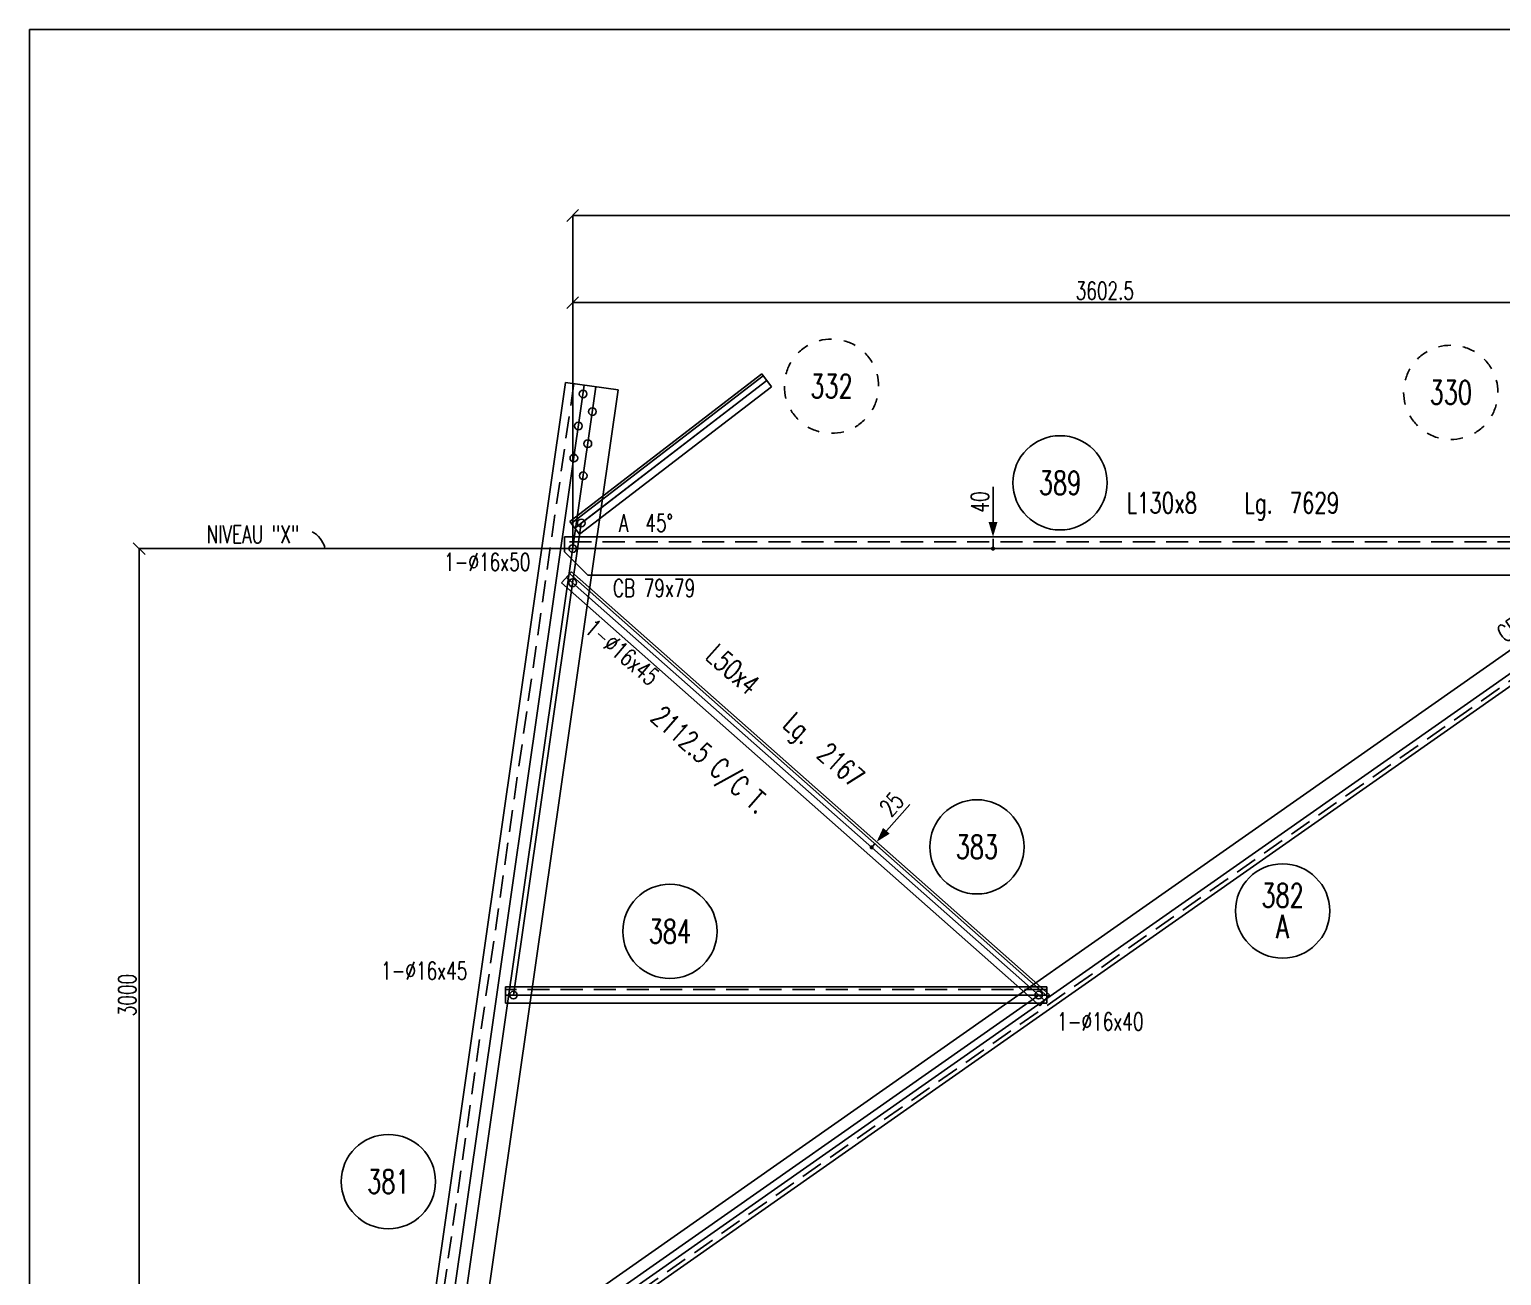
# Model space of a CAD drawing. Extents: x 142141 to 158361, y -148739 to -137259.
# Drawn here: x 142141 to 147138, y -141489 to -137259 of the extents above; entities that cross this region are included whole.
import ezdxf
from ezdxf.enums import TextEntityAlignment as Align

# ---------------------------------------------------------------- set-up
doc = ezdxf.new("R2010")
doc.units = 0
doc.header["$LTSCALE"] = 150
doc.header["$MEASUREMENT"] = 0
doc.linetypes.add('DASHED', pattern=[0.75, 0.5, -0.25])
doc.layers.get('0').update_dxf_attribs({"linetype": 'CONTINUOUS'})
for name, color, linetype in [('ASSI', 6, 'CONTINUOUS'), ('BOLLINI_1', 7, 'CONTINUOUS'), ('BOLLINI_5', 7, 'CONTINUOUS'), ('FORI', 2, 'CONTINUOUS'), ('LINEA_ANG', 2, 'CONTINUOUS'), ('LM', 7, 'CONTINUOUS'), ('LS', 7, 'CONTINUOUS'), ('QT_MAL', 7, 'CONTINUOUS'), ('QT_MPR', 7, 'CONTINUOUS'), ('TRAT-Y', 7, 'DASHED')]:
    doc.layers.add(name, color=color, linetype=linetype)
doc.styles.add('QUOTE', font='ROMANS8.SHX', dxfattribs={"width": 0.7})
doc.styles.add('RQL', font='ROMANS8.SHX', dxfattribs={"width": 0.7})
doc.styles.add('RS', font='ROMANS8.shx', dxfattribs={"width": 0.7})
doc.styles.get("Standard").update_dxf_attribs({"font": 'ROMANS8.SHX', "width": 0.7})
doc.dimstyles.new('FRECCE1', dxfattribs={"dimtxt": 60, "dimasz": 6.6667, "dimexe": 0, "dimexo": 0, "dimgap": 1, "dimtad": 1, "dimzin": 0, "dimdsep": 46, "dimtxsty": 'RS', "dimblk1": 'QUOTP', "dimblk2": 'QUOTF', "dimsah": 1, "dimcen": 0, "dimclrd": 2, "dimclre": 2, "dimclrt": 7, "dimadec": 0, "dimazin": 0, "dimtfac": 1, "dimtix": 1, "dimtmove": 2, "dimatfit": 3, "dimldrblk": 'QUOTP', "dimfxl": 1, "dimtolj": 1, "dimtzin": 0, "dimarcsym": 0})
doc.dimstyles.new('TRATTO', dxfattribs={"dimscale": 0, "dimtxt": 60, "dimasz": 40, "dimexe": 0, "dimexo": 0, "dimgap": 10, "dimtad": 1, "dimrnd": 0.5, "dimdsep": 46, "dimtxsty": 'RS', "dimblk1": 'OBLIQUE', "dimblk2": 'OBLIQUE', "dimsah": 1, "dimcen": 0.09, "dimclrd": 2, "dimclre": 2, "dimclrt": 7, "dimadec": 0, "dimazin": 0, "dimtfac": 1, "dimtix": 1, "dimtmove": 2, "dimatfit": 3, "dimfxl": 1, "dimtolj": 1, "dimtzin": 0, "dimarcsym": 0})

# ---------------------------------------------------------------- blocks, each defined once
blk = doc.blocks.new('ASSE98')
blk.add_line((0, 0), (1, 0))
at = {"color": 7, "flags": 1}
for tag, p in [('LAV1', (3.07431, 6.82847)), ('LAV2', (3.07431, 6.49513)), ('LAV3', (3.07431, 6.1618)), ('LAV4', (3.07431, 5.82847)), ('LAV5', (3.07431, 5.49513)), ('LAV6', (3.07431, 5.1618)), ('LAV7', (3.07431, 4.82847)), ('LAV8', (3.07431, 4.49513)), ('LAV9', (3.07431, 4.1618)), ('LAV10', (3.07431, 3.82847))]:
    blk.add_attdef(tag, p, '', height=0.2, dxfattribs=at)
at = {"color": 7, "style": 'QUOTE', "width": 0.5, "flags": 1}
for tag, p in [('TI', (1.38308, 6.82731)), ('DI_S', (1.38308, 6.42178)), ('D_S', (1.38308, 6.02092)), ('E_S', (1.38308, 5.68065)), ('NFORI', (1.36454, 5.29792)), ('ALAR', (1.36349, 4.93246)), ('FAM', (1.3775, 4.54645)), ('ALA', (1.38308, 4.19257)), ('DISP2', (1.38308, 3.84971)), ('DISP1', (1.38308, 3.50686)), ('PINZAF', (1.38308, 3.164)), ('PINZAI', (1.38308, 2.82114)), ('TRP', (1.38308, 2.47829)), ('NP', (1.38308, 2.13543)), ('SV', (1.38308, 1.79257)), ('PESO', (1.38308, 1.44971)), ('QUA', (1.38308, 1.10686)), ('LUN', (1.38308, 0.764)), ('PROF', (1.38308, 0.42114)), ('POS', (1.38308, 0.07829))]:
    blk.add_attdef(tag, p, '', height=0.2, dxfattribs=at)
blk = doc.blocks.new('16')
blk.add_circle((0, 0), 1)
blk = doc.blocks.new('xxx')
blk.add_circle((0, 0), 8)
at = {"color": 3, "style": 'RQL', "width": 0.7}
blk.add_attdef('POS', text='', height=4, dxfattribs=at).set_placement((0, 0), align=Align.MIDDLE)
at = {"style": 'RQL', "width": 0.7, "flags": 1}
for tag, p in [('POS1', (-0.39, -5.42)), ('TIPO', (-0.39, -8.66))]:
    blk.add_attdef(tag, p, '', height=2, dxfattribs=at)
blk = doc.blocks.new('YYY')
blk.add_circle((0, 0), 8)
at = {"color": 3, "style": 'RQL', "width": 0.7}
for tag, p in [('POS3', (0, 0.65)), ('POS2', (0, -4.63))]:
    blk.add_attdef(tag, text='', height=4, dxfattribs=at).set_placement(p, align=Align.CENTER)
at = {"style": 'RQL', "width": 0.7, "flags": 1}
blk.add_attdef('TIPO', text='', height=3, dxfattribs=at).set_placement((0, 0), align=Align.MIDDLE_CENTER)
blk = doc.blocks.new('_OBLIQUE')
at = {"color": 0, "linetype": 'ByBlock'}
blk.add_line((-0.5, -0.5), (0.5, 0.5), dxfattribs=at)
blk = doc.blocks.new('*D91')
at = {"layer": 'LS', "color": 2, "lineweight": -2, "transparency": 16777216}
for p, q in [((143985.2, -139021.5), (142513.2, -139021.5)), ((142513.2, -139021.5), (142513.2, -142052.9)), ((143550.2, -142052.9), (142513.2, -142052.9))]:
    blk.add_line(p, q, dxfattribs=at)
at = {"layer": 'LS', "color": 2, "lineweight": -2, "transparency": 16777216, "xscale": 40, "yscale": 40, "zscale": 40}
for p, rotation in [((142513.2, -139021.5), 90), ((142513.2, -142052.9), 270)]:
    blk.add_blockref('_OBLIQUE', p, dxfattribs=dict(at, rotation=rotation))
at = {"layer": 'LS', "color": 7, "transparency": 16777216, "insert": (142473.2, -140537.2), "char_height": 60, "attachment_point": 5, "rotation": 90, "style": 'RS'}
blk.add_mtext('\\A1;3000', dxfattribs=at)
blk = doc.blocks.new('*D92')
at = {"layer": 'LS', "color": 2, "lineweight": -2, "transparency": 16777216}
for p, q in [((143985.2, -139021.5), (143985.2, -137890.8)), ((143985.2, -137890.8), (151559.7, -137890.8)), ((151559.7, -139021.5), (151559.7, -137890.8))]:
    blk.add_line(p, q, dxfattribs=at)
at = {"layer": 'LS', "color": 2, "lineweight": -2, "transparency": 16777216, "xscale": 40, "yscale": 40, "zscale": 40, "rotation": 180}
blk.add_blockref('_OBLIQUE', (143985.2, -137890.8), dxfattribs=at)
at = {"layer": 'LS', "color": 2, "lineweight": -2, "transparency": 16777216, "xscale": 40, "yscale": 40, "zscale": 40}
blk.add_blockref('_OBLIQUE', (151559.7, -137890.8), dxfattribs=at)
at = {"layer": 'LS', "color": 7, "transparency": 16777216, "insert": (147772.4, -137850.8), "char_height": 60, "attachment_point": 5, "style": 'RS'}
blk.add_mtext('\\A1;7575', dxfattribs=at)
blk = doc.blocks.new('bull')
at = {"style": 'RS', "width": 0.7, "flags": 1}
for tag, p in [('NN', (-12.25, 0)), ('DIAMETRO', (0, -4.86)), ('SERRAGGIO', (0, -9.71)), ('LUNGHEZZA', (0, -14.57)), ('NB', (0, -19.43)), ('TIPO', (0, -24.12)), ('EL', (-0.14, -29))]:
    blk.add_attdef(tag, p, '', height=3, dxfattribs=at)
at = {"style": 'RS', "width": 0.7}
blk.add_attdef('BULLONE', (0, 0), '', height=3, dxfattribs=at)
blk = doc.blocks.new('*D155')
at = {"layer": 'QT_MPR', "color": 2, "lineweight": -2, "transparency": 16777216}
for p, q in [((143985.2, -139021.5), (143985.2, -138186.3)), ((143985.2, -138186.3), (147587.4, -138186.3)), ((147587.4, -139021.5), (147587.4, -138186.3))]:
    blk.add_line(p, q, dxfattribs=at)
at = {"layer": 'QT_MPR', "color": 2, "lineweight": -2, "transparency": 16777216, "xscale": 40, "yscale": 40, "zscale": 40, "rotation": 180}
blk.add_blockref('_OBLIQUE', (143985.2, -138186.3), dxfattribs=at)
at = {"layer": 'QT_MPR', "color": 2, "lineweight": -2, "transparency": 16777216, "xscale": 40, "yscale": 40, "zscale": 40}
blk.add_blockref('_OBLIQUE', (147587.4, -138186.3), dxfattribs=at)
at = {"layer": 'QT_MPR', "color": 7, "transparency": 16777216, "insert": (145791.3, -138146.3), "char_height": 60, "attachment_point": 5, "style": 'RS'}
blk.add_mtext('\\A1;3602.5', dxfattribs=at)
blk = doc.blocks.new('zzz')
at = {"linetype": 'Continuous'}
for start, end in [(90, 105), (60, 75), (120, 135), (30, 45), (150, 165), (180, 195), (0, 15), (330, 345), (210, 225), (240, 255), (300, 315), (270, 285)]:
    blk.add_arc((0, 0), 8, start, end, dxfattribs=at)
at = {"color": 3, "style": 'RQL', "width": 0.7}
blk.add_attdef('POS1', text='', height=4, dxfattribs=at).set_placement((0, 0), align=Align.MIDDLE)
at = {"style": 'RQL', "width": 0.7, "flags": 1}
blk.add_attdef('TIPO', (0, -8), '', height=3, dxfattribs=at)
blk = doc.blocks.new('QUOTP')
at = {"layer": 'ASSI', "color": 2, "const_width": 1.07}
blk.add_lwpolyline([(-0.53, 0, 1), (0.53, 0, 1)], format="xyb", close=True, dxfattribs=at)
blk = doc.blocks.new('QUOTF')
at = {"layer": 'LS', "color": 2}
blk.add_line((7.5, 0), (25.5, 0), dxfattribs=at)
blk.add_solid([(7.5, 2.25), (0, 0), (7.5, -2.25)], dxfattribs=at)
blk = doc.blocks.new('*D161')
at = {"layer": 'QT_MAL', "color": 2, "lineweight": -2, "transparency": 16777216}
blk.add_line((145411.7, -139014.8), (145411.7, -138988.1), dxfattribs=at)
at = {"layer": 'QT_MAL', "color": 2, "lineweight": -2, "transparency": 16777216, "xscale": 6.6667, "yscale": 6.6667, "zscale": 6.6667}
for name, p, rotation in [('QUOTF', (145411.7, -138981.5), 90), ('QUOTP', (145411.7, -139021.5), 270)]:
    blk.add_blockref(name, p, dxfattribs=dict(at, rotation=rotation))
at = {"layer": 'QT_MAL', "color": 7, "transparency": 16777216, "insert": (145367.1, -138863.3), "char_height": 60, "attachment_point": 5, "rotation": 90, "style": 'RS'}
blk.add_mtext('\\A1;40', dxfattribs=at)
blk = doc.blocks.new('*D163')
at = {"layer": 'QT_MAL', "color": 2, "lineweight": -2, "transparency": 16777216}
blk.add_line((145004.4, -140030.7), (145012.2, -140022), dxfattribs=at)
at = {"layer": 'QT_MAL', "color": 2, "lineweight": -2, "transparency": 16777216, "xscale": 6.6667, "yscale": 6.6667, "zscale": 6.6667}
for name, p, rotation in [('QUOTF', (145016.6, -140017), 48.50660289473099), ('QUOTP', (145000, -140035.7), 228.506602894731)]:
    blk.add_blockref(name, p, dxfattribs=dict(at, rotation=rotation))
at = {"layer": 'QT_MAL', "color": 7, "transparency": 16777216, "insert": (145067.4, -139889.2), "char_height": 60, "attachment_point": 5, "rotation": 48.5066, "style": 'RS'}
blk.add_mtext('\\A1;25', dxfattribs=at)

msp = doc.modelspace()

# ---------------------------------------------------------------- linework, layer by layer
at = {"layer": 'LINEA_ANG'}
for p, q in [((143961.043, -138457.322), (143092.444, -144510.318)), ((144139.217, -138482.89), (143961.043, -138457.322)), ((144626.439, -138428.327), (143974.768, -138929.335)), ((144659.961, -138471.931), (144626.439, -138428.327)), ((143270.619, -144535.886), (144139.217, -138482.89)), ((144008.29, -138972.939), (144659.961, -138471.931)), ((143974.768, -138929.335), (144008.29, -138972.939)), ((151586.691, -138981.481), (143957.691, -138981.481)), ((143957.691, -138981.481), (143957.691, -139032.481)), ((144036.691, -139111.481), (143957.691, -139032.481)), ((143980.594, -139100.62), (143947.467, -139138.071)), ((145603.747, -140536.33), (143980.594, -139100.62)), ((144036.691, -139111.481), (151508.691, -139111.481)), ((147519.15, -139119.663), (143520.063, -141923.367)), ((143577.469, -142005.248), (147636.329, -139159.638)), ((143947.467, -139138.071), (145570.62, -140573.782)), ((145593.959, -140509.167), (143756.959, -140509.167)), ((143756.959, -140509.167), (143756.959, -140564.167)), ((145593.959, -140564.167), (145593.959, -140509.167)), ((143756.959, -140564.167), (145593.959, -140564.167)), ((145570.62, -140573.782), (145603.747, -140536.33))]:
    msp.add_line(p, q, dxfattribs=at)
at = {"layer": 'LINEA_ANG', "color": 2}
for p, q in [((144631.925, -138435.463), (143980.253, -138936.47)), ((145598.115, -140542.697), (143974.963, -139106.986))]:
    msp.add_line(p, q, dxfattribs=at)
at = {"layer": 'LS', "color": 6}
for p, q in [((143041.587, -145315.286), (144024.312, -138466.982)), ((144643.505, -138450.525), (144013.774, -138934.666)), ((143081.182, -145320.968), (144063.906, -138472.664)), ((144013.774, -138934.666), (143783.816, -140537.167)), ((147772.422, -139021.481), (143579.485, -141961.09)), ((143618.053, -141903.518), (145566.959, -140537.167)), ((143783.816, -140537.167), (145566.959, -140537.167))]:
    msp.add_line(p, q, dxfattribs=at)
at = {"layer": 'LS', "color": 8}
msp.add_lwpolyline([(142140.931, -137258.972), (142140.931, -148738.972), (154860.931, -148738.972), (154860.931, -147138.972), (158360.931, -147138.972), (158360.931, -137258.972), (142140.931, -137258.972)], close=True, dxfattribs=at)
at = {"layer": 'LS'}
msp.add_arc((143060.163, -139040.689), 86.433, 15.181817, 62.172219, dxfattribs=at)
at = {"layer": 'TRAT-Y'}
for p, q in [((143988.759, -138461.3), (143120.16, -144514.296)), ((143568.858, -141992.966), (147627.719, -139147.356)), ((145593.959, -140518.167), (143756.959, -140518.167))]:
    msp.add_line(p, q, dxfattribs=at)
at = {"layer": 'TRAT-Y', "color": 2}
msp.add_line((151586.691, -138998.481), (143957.691, -138998.481), dxfattribs=at)

# ---------------------------------------------------------------- block references
at = {"layer": 'ASSI'}
for p, xscale, rotation in [((143961.043, -138457.322), 6114.999999999998, 261.8338606976454), ((144643.505, -138450.525), 822, 217.5532559689723), ((145593.959, -140537.167), 1837, 180)]:
    msp.add_blockref('ASSE98', p, dxfattribs=dict(at, xscale=xscale, rotation=rotation))
ref = msp.add_blockref('ASSE98', (151586.691, -139021.481), dxfattribs=dict(at, xscale=7629.000000000001, zscale=7629.000000000001, rotation=180))
ref.add_attrib('PROF', 'L130x8', (145864.941, -138901.481), dxfattribs={"layer": '0', "color": 2, "height": 70, "style": 'QUOTE', "width": 0.7})
ref.add_attrib('LUN', '7629', (146418.808, -138901.481), dxfattribs={"layer": '0', "color": 2, "height": 70, "style": 'QUOTE', "width": 0.7})
ref.add_attrib('SV', 'Lg.', (146264.675, -138901.481), dxfattribs={"layer": '0', "color": 2, "height": 70, "style": 'QUOTE', "width": 0.7})
ref.add_attrib('LAV1', 'CB 79x79', (144121.647, -139185.564), dxfattribs={"layer": '0', "color": 7, "height": 60, "width": 0.7})
ref.add_attrib('LAV2', 'A  45%%d', (144141.815, -138964.249), dxfattribs={"layer": '0', "color": 254, "height": 60, "width": 0.7})
ref.add_attrib('LAV3', 'CB 79x79', (151129.688, -139176.954), dxfattribs={"layer": '0', "color": 7, "height": 60, "width": 0.7})
ref.add_attrib('LAV4', 'A  45%%d', (151202.168, -138963.106), dxfattribs={"layer": '0', "color": 254, "height": 60, "width": 0.7})
ref = msp.add_blockref('ASSE98', (143557.377, -141976.59), dxfattribs=dict(at, xscale=4957, rotation=35.03375993072499))
ref.add_attrib('LAV1', 'CB 73x51', (147150.239, -139343.257), dxfattribs={"layer": '0', "color": 7, "height": 60, "rotation": 35.03376, "width": 0.7})
ref.add_attrib('LAV2', 'A  45%%d', (143786.887, -141961.195), dxfattribs={"layer": '0', "color": 254, "height": 60, "rotation": 35.03376, "width": 0.7})
ref = msp.add_blockref('ASSE98', (145587.183, -140555.056), dxfattribs=dict(at, xscale=2167, rotation=138.5066028947309))
ref.add_attrib('PROF', 'L50x4', (144431.52, -139392.668), dxfattribs={"layer": '0', "color": 2, "height": 70, "rotation": 318.506603, "style": 'QUOTE', "width": 0.7})
ref.add_attrib('LUN', '2167', (144809.681, -139727.159), dxfattribs={"layer": '0', "color": 2, "height": 70, "rotation": 318.506603, "style": 'QUOTE', "width": 0.7})
ref.add_attrib('PESO', '2112.5 C/C T.', (144246.011, -139602.397), dxfattribs={"layer": '0', "color": 2, "height": 70, "rotation": 318.506603, "style": 'QUOTE', "width": 0.7})
ref.add_attrib('SV', 'Lg.', (144694.231, -139625.041), dxfattribs={"layer": '0', "color": 2, "height": 70, "rotation": 318.506603, "style": 'QUOTE', "width": 0.7})
at = {"layer": 'BOLLINI_1', "xscale": 20, "yscale": 20, "zscale": 20}
for p, values in [((145639.279, -138798.192), {'POS': '389'}), ((145357.05, -140033.962), {'POS': '383'}), ((144314.948, -140320.938), {'POS': '384'}), ((143359.398, -141170.507), {'POS': '381'})]:
    msp.add_blockref('xxx', p, dxfattribs=at).add_auto_attribs(values)
at = {"layer": 'BOLLINI_5'}
ref = msp.add_blockref('YYY', (146394.742, -140251.744), dxfattribs=dict(at, xscale=-19.99970832482618, yscale=19.99970832476798, zscale=19.99970832479172))
ref.add_attrib('POS3', '382', dxfattribs={"layer": '0', "color": 3, "height": 79.9988, "style": 'RQL', "width": 0.7}).set_placement((146394.742, -140238.804), align=Align.CENTER)
ref.add_attrib('POS2', 'A', dxfattribs={"layer": '0', "color": 3, "height": 79.999, "style": 'RQL', "width": 0.7}).set_placement((146394.742, -140344.351), align=Align.CENTER)
at = {"layer": 'FORI', "xscale": 13, "yscale": 13, "zscale": 13}
for p, rotation in [((144020.105, -138496.291), 343.6677213953028), ((144051.887, -138556.415), 343.6677213953028), ((144004.481, -138605.175), 343.6677213953028), ((144036.263, -138665.299), 343.6677213953028), ((143988.856, -138714.06), 343.6677213953028), ((144020.638, -138774.184), 343.6677213953028), ((144013.774, -138934.666), 0.3784741020000053), ((143984.655, -139137.587), 359.9402804459999), ((145566.959, -140537.167), 0.46240405199998)]:
    msp.add_blockref('16', p, dxfattribs=dict(at, rotation=rotation))
for p in [(143985.152, -139021.481), (143783.816, -140537.167)]:
    msp.add_blockref('16', p, dxfattribs=at)
at = {"layer": 'LS', "color": 6, "xscale": 19.99999994994134, "yscale": 19.99999994994134, "zscale": 19.99999994994134}
for p, values in [((144863.434, -138470.139), {'POS1': '332'}), ((146965.599, -138491.112), {'POS1': '330'})]:
    msp.add_blockref('zzz', p, dxfattribs=at).add_auto_attribs(values)
at = {"layer": 'LS', "color": 7, "xscale": 20, "yscale": 20, "zscale": 20}
for p, values in [((143548.172, -139096.952), {'BULLONE': '1-%%c16x50                '}), ((143334.265, -140484.484), {'BULLONE': '1-%%c16x45                '}), ((145629.202, -140656.905), {'BULLONE': '1-%%c16x40                '})]:
    msp.add_blockref('bull', p, dxfattribs=at).add_auto_attribs(values)
at = {"layer": 'LS', "color": 7, "xscale": 20, "yscale": 20, "zscale": 20, "rotation": 319.934069476962}
msp.add_blockref('bull', (144021.267, -139301.94), dxfattribs=at).add_auto_attribs({'BULLONE': '1-%%c16x45                '})

# ---------------------------------------------------------------- texts
at = {"layer": 'LM', "style": 'RS', "width": 0.7}
msp.add_text('NIVEAU "X"', height=60, dxfattribs=at).set_placement((142742.333, -139003.487))

# ---------------------------------------------------------------- dimensions: what is measured, and where the dimension line sits
at = {"layer": 'LS'}
dim = msp.add_linear_dim(base=(151559.691, -137890.766), p1=(143985.152, -139021.481), p2=(151559.691, -139021.481), text='7575', dimstyle='TRATTO', override={"dimscale": 1}, dxfattribs=at)
dim.commit()
dim.dimension.update_dxf_attribs({"geometry": '*D92', "text_midpoint": (147772.422, -137850.766)})
dim = msp.add_linear_dim(base=(142513.202, -142052.854), p1=(143985.152, -139021.481), p2=(143550.153, -142052.854), angle=90, text='3000', dimstyle='TRATTO', override={"dimscale": 1}, dxfattribs=at)
dim.commit()
dim.dimension.update_dxf_attribs({"geometry": '*D91', "text_midpoint": (142473.202, -140537.167)})
at = {"layer": 'QT_MAL'}
for base, p1, p2, angle, text, picture, middle in [((145411.677, -138981.481), (145411.677, -139021.481), (145411.677, -138981.481), 90, '40', '*D161', (145367.067, -138863.254)), ((145016.568, -140016.959), (145000.005, -140035.685), (145016.568, -140016.959), 48.506603, '25', '*D163', (145067.418, -139889.229))]:
    dim = msp.add_linear_dim(base=base, p1=p1, p2=p2, angle=angle, text=text, dimstyle='FRECCE1', dxfattribs=at)
    dim.commit()
    dim.dimension.update_dxf_attribs({"geometry": picture, "text_midpoint": middle, "dimtype": 160})
at = {"layer": 'QT_MPR'}
dim = msp.add_linear_dim(base=(147587.422, -138186.255), p1=(143985.152, -139021.481), p2=(147587.422, -139021.481), dimstyle='TRATTO', override={"dimscale": 1}, dxfattribs=at)
dim.commit()
dim.dimension.update_dxf_attribs({"geometry": '*D155', "text_midpoint": (145791.287, -138146.255), "dimtype": 160})

doc.saveas('drawing.dxf')
